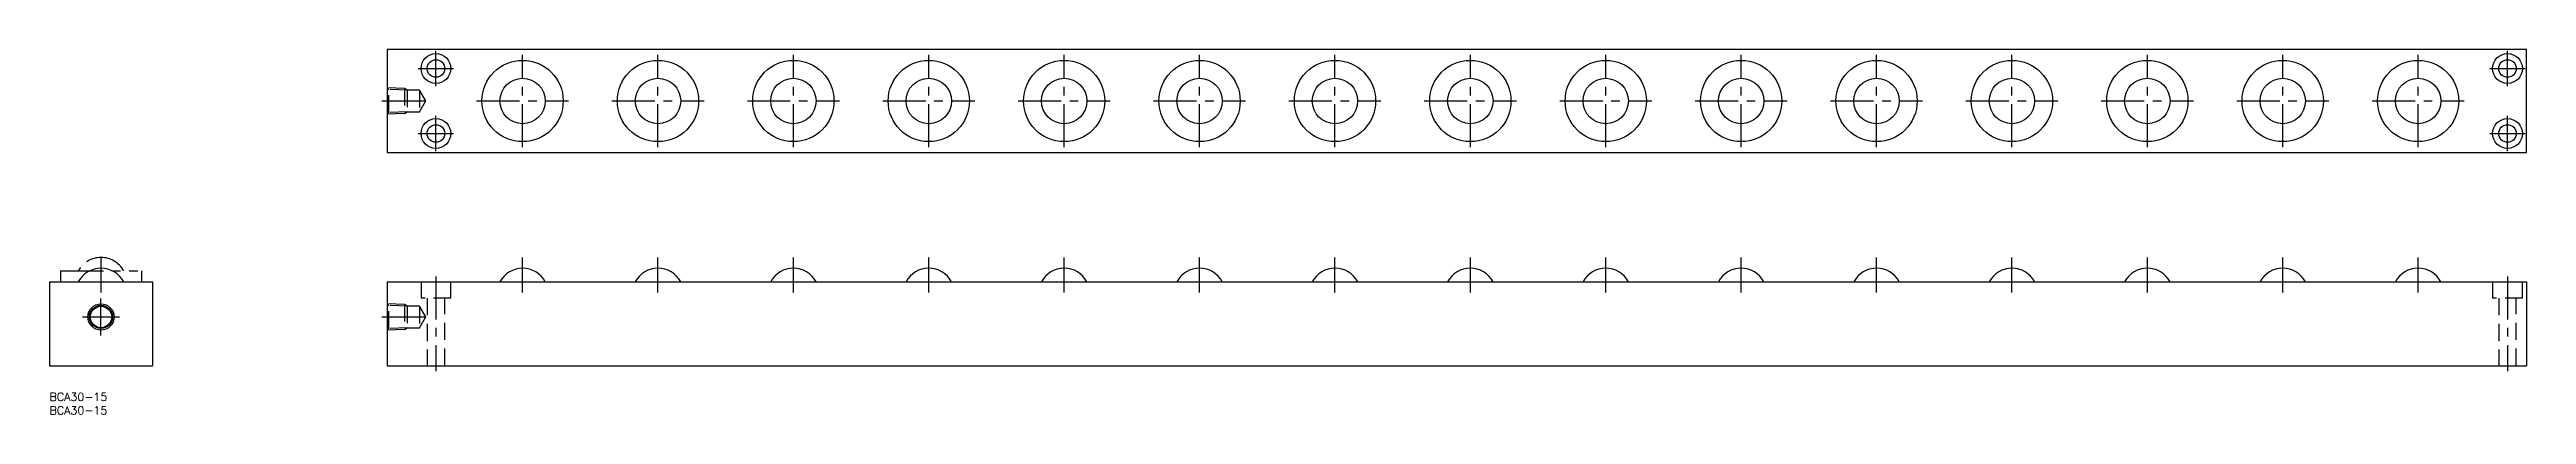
# Model space of a CAD drawing. Extents: x 0 to 915, y -8 to 127.
import ezdxf

# ---------------------------------------------------------------- set-up
doc = ezdxf.new("R2010")
doc.units = 0
doc.header["$LTSCALE"] = 0.5
for name, pattern in [('CENTER', [50.8, 31.75, -6.35, 6.35, -6.35]), ('DASHED', [19.05, 12.7, -6.35]), ('PHANTOM', [63.5, 31.75, -6.35, 6.35, -6.35, 6.35, -6.35])]:
    doc.linetypes.add(name, pattern=pattern)
for name, color, linetype in [('MSM_CENTER', 1, 'CENTER'), ('MSM_CONTINUOUS', 7, 'CONTINUOUS'), ('MSM_DASHED', 4, 'DASHED'), ('MSM_IMAGINARY', 6, 'PHANTOM'), ('MSM_NARROW', 5, 'CONTINUOUS'), ('MSM_PART_NUMBER', 7, 'CONTINUOUS')]:
    doc.layers.add(name, color=color, linetype=linetype)
doc.styles.get("Standard").update_dxf_attribs({"font": 'txt.shx', "height": 3, "bigfont": 'bigfont.shx'})

# ---------------------------------------------------------------- blocks, each defined once
blk = doc.blocks.new('*U45')
at = {"layer": 'MSM_PART_NUMBER'}
blk.add_text('BCA30-15', height=3, dxfattribs=at).set_placement((0, -3))
blk = doc.blocks.new('*U46')
at = {"layer": 'MSM_PART_NUMBER'}
blk.add_text('BCA30-15', height=3, dxfattribs=at).set_placement((0, -8))

msp = doc.modelspace()

# ---------------------------------------------------------------- linework, layer by layer
at = {"layer": 'MSM_CENTER'}
for p, q in [((136.19, 119.76), (149.19, 119.76)), ((142.69, 113.26), (142.69, 126.26)), ((174.69, 90.76), (174.69, 124.76)), ((224.69, 90.76), (224.69, 124.76)), ((274.69, 90.76), (274.69, 124.76)), ((324.69, 90.76), (324.69, 124.76)), ((374.69, 90.76), (374.69, 124.76)), ((424.69, 90.76), (424.69, 124.76)), ((474.69, 90.76), (474.69, 124.76)), ((524.69, 90.76), (524.69, 124.76)), ((574.69, 90.76), (574.69, 124.76)), ((624.69, 90.76), (624.69, 124.76)), ((674.69, 90.76), (674.69, 124.76)), ((724.69, 90.76), (724.69, 124.76)), ((774.69, 90.76), (774.69, 124.76)), ((824.69, 90.76), (824.69, 124.76)), ((874.69, 90.76), (874.69, 124.76)), ((901.19, 119.76), (914.19, 119.76)), ((907.69, 113.26), (907.69, 126.26)), ((122.69, 107.76), (140.92, 107.76)), ((142.69, 89.26), (142.69, 102.26)), ((157.69, 107.76), (191.69, 107.76)), ((207.69, 107.76), (241.69, 107.76)), ((257.69, 107.76), (291.69, 107.76)), ((307.69, 107.76), (341.69, 107.76)), ((357.69, 107.76), (391.69, 107.76)), ((407.69, 107.76), (441.69, 107.76)), ((457.69, 107.76), (491.69, 107.76)), ((507.69, 107.76), (541.69, 107.76)), ((557.69, 107.76), (591.69, 107.76)), ((607.69, 107.76), (641.69, 107.76)), ((657.69, 107.76), (691.69, 107.76)), ((707.69, 107.76), (741.69, 107.76)), ((757.69, 107.76), (791.69, 107.76)), ((807.69, 107.76), (841.69, 107.76)), ((857.69, 107.76), (891.69, 107.76)), ((907.69, 89.26), (907.69, 102.26)), ((136.19, 95.76), (149.19, 95.76)), ((901.19, 95.76), (914.19, 95.76)), ((19, 50), (19, 37)), ((174.69, 37), (174.69, 50)), ((224.69, 37), (224.69, 50)), ((274.69, 37), (274.69, 50)), ((324.69, 37), (324.69, 50)), ((374.69, 37), (374.69, 50)), ((424.69, 37), (424.69, 50)), ((474.69, 37), (474.69, 50)), ((524.69, 37), (524.69, 50)), ((574.69, 37), (574.69, 50)), ((624.69, 37), (624.69, 50)), ((674.69, 37), (674.69, 50)), ((724.69, 37), (724.69, 50)), ((774.69, 37), (774.69, 50)), ((824.69, 37), (824.69, 50)), ((874.69, 37), (874.69, 50)), ((142.69, 43), (142.69, 8)), ((907.69, 43), (907.69, 8)), ((12.14, 28), (25.86, 28)), ((19, 21.14), (19, 34.86)), ((122.69, 28), (140.92, 28))]:
    msp.add_line(p, q, dxfattribs=at)
at = {"layer": 'MSM_CONTINUOUS'}
for p, q in [((124.69, 126.76), (124.69, 88.76)), ((914.69, 126.76), (124.69, 126.76)), ((914.69, 88.76), (914.69, 126.76)), ((124.69, 88.76), (914.69, 88.76)), ((0, 41), (38, 41)), ((0, 41), (0, 10)), ((38, 41), (38, 10)), ((124.69, 41), (914.69, 41)), ((124.69, 41), (124.69, 10)), ((914.69, 41), (914.69, 10)), ((0, 10), (38, 10)), ((124.69, 10), (914.69, 10))]:
    msp.add_line(p, q, dxfattribs=at)
for centre, radius in [((142.69, 119.76), 5.5), ((142.69, 119.76), 3.25), ((174.69, 107.76), 15), ((224.69, 107.76), 15), ((274.69, 107.76), 15), ((324.69, 107.76), 15), ((374.69, 107.76), 15), ((424.69, 107.76), 15), ((474.69, 107.76), 15), ((524.69, 107.76), 15), ((574.69, 107.76), 15), ((624.69, 107.76), 15), ((674.69, 107.76), 15), ((724.69, 107.76), 15), ((774.69, 107.76), 15), ((824.69, 107.76), 15), ((874.69, 107.76), 15), ((907.69, 119.76), 5.5), ((907.69, 119.76), 3.25), ((174.69, 107.76), 8.38), ((224.69, 107.76), 8.38), ((274.69, 107.76), 8.38), ((324.69, 107.76), 8.38), ((374.69, 107.76), 8.38), ((424.69, 107.76), 8.38), ((474.69, 107.76), 8.38), ((524.69, 107.76), 8.38), ((574.69, 107.76), 8.38), ((624.69, 107.76), 8.38), ((674.69, 107.76), 8.38), ((724.69, 107.76), 8.38), ((774.69, 107.76), 8.38), ((824.69, 107.76), 8.38), ((874.69, 107.76), 8.38), ((142.69, 95.76), 5.5), ((907.69, 95.76), 5.5), ((142.69, 95.76), 3.25), ((907.69, 95.76), 3.25), ((19, 28), 4.28), ((19, 28), 4.02), ((19, 28), 3.95)]:
    msp.add_circle(centre, radius, dxfattribs=at)
for centre, radius in [((19, 36.47), 9.52), ((174.69, 36.47), 9.52), ((224.69, 36.47), 9.53), ((274.69, 36.47), 9.53), ((324.69, 36.47), 9.53), ((374.69, 36.47), 9.53), ((424.69, 36.47), 9.53), ((474.69, 36.47), 9.53), ((524.69, 36.47), 9.53), ((574.69, 36.47), 9.53), ((624.69, 36.47), 9.53), ((674.69, 36.47), 9.53), ((724.69, 36.47), 9.53), ((774.69, 36.47), 9.53), ((824.69, 36.47), 9.53), ((874.69, 36.47), 9.53)]:
    msp.add_arc(centre, radius, 28.36362, 151.63638, dxfattribs=at)
at = {"layer": 'MSM_DASHED'}
for p, q in [((131.09, 112.4), (124.69, 112.63)), ((125.3, 112.02), (124.69, 112.63)), ((132.09, 111.79), (125.3, 112.02)), ((125.3, 103.5), (125.3, 112.02)), ((132.09, 111.79), (131.09, 112.4)), ((131.09, 112.4), (131.09, 103.12)), ((132.09, 111.79), (132.09, 103.74)), ((136.63, 111.71), (132.09, 111.71)), ((136.63, 111.71), (136.63, 103.81)), ((138.92, 107.76), (136.63, 111.71)), ((125.3, 103.5), (124.69, 102.9)), ((131.09, 103.12), (124.69, 102.9)), ((132.09, 103.74), (125.3, 103.5)), ((131.09, 103.12), (132.09, 103.74)), ((132.09, 103.81), (136.63, 103.81)), ((136.63, 103.81), (138.92, 107.76)), ((137.19, 41), (137.19, 35)), ((148.19, 35), (148.19, 41)), ((902.19, 41), (902.19, 35)), ((913.19, 35), (913.19, 41)), ((131.09, 32.64), (124.69, 32.86)), ((125.3, 32.26), (124.69, 32.86)), ((132.09, 32.02), (125.3, 32.26)), ((125.3, 23.74), (125.3, 32.26)), ((132.09, 32.02), (131.09, 32.64)), ((131.09, 32.64), (131.09, 23.36)), ((132.09, 32.02), (132.09, 23.98)), ((136.63, 31.95), (132.09, 31.95)), ((136.63, 31.95), (136.63, 24.05)), ((138.92, 28), (136.63, 31.95)), ((136.63, 24.05), (138.92, 28)), ((148.19, 35), (137.19, 35)), ((139.44, 35), (139.44, 10)), ((145.94, 10), (145.94, 35)), ((913.19, 35), (902.19, 35)), ((904.44, 35), (904.44, 10)), ((910.94, 10), (910.94, 35)), ((125.3, 23.74), (124.69, 23.14)), ((131.09, 23.36), (124.69, 23.14)), ((132.09, 23.98), (125.3, 23.74)), ((131.09, 23.36), (132.09, 23.98)), ((132.09, 24.05), (136.63, 24.05))]:
    msp.add_line(p, q, dxfattribs=at)
at = {"layer": 'MSM_IMAGINARY'}
for p, q in [((4, 45), (4, 41)), ((4, 45), (34, 45)), ((34, 45), (34, 41))]:
    msp.add_line(p, q, dxfattribs=at)
msp.add_arc((19, 40.47), 9.52, 28.36362, 151.63638, dxfattribs=at)
at = {"layer": 'MSM_NARROW'}
msp.add_circle((19, 28), 4.86, dxfattribs=at)

# ---------------------------------------------------------------- block references
at = {"layer": 'MSM_CONTINUOUS'}
for name in ['*U45', '*U46']:
    msp.add_blockref(name, (0, 0), dxfattribs=at)

doc.saveas('drawing.dxf')
